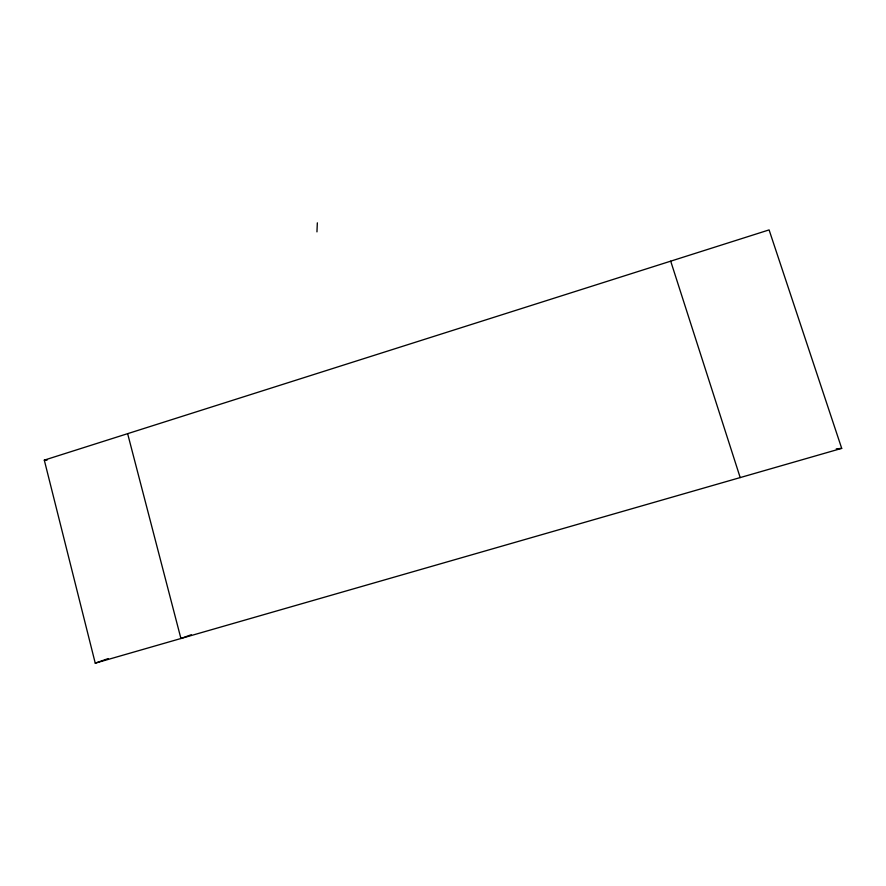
<?xml version="1.0" encoding="UTF-8"?>
<svg xmlns="http://www.w3.org/2000/svg" width="886" height="886" viewBox="0 0 886 886"><rect width="100%" height="100%" fill="white"/><g stroke="black" fill="none" stroke-linecap="round" stroke-linejoin="round"><path stroke-width="1.33" d="M316.955 231.877L317.343 222.84M191.265 634.73L180.921 638.507L127.639 433.664M95.245 663.16L841.7 448.371L769.092 229.906L44.3 460.133L95.245 663.16L108.214 658.575M836.262 448.837L841.7 448.371M44.3 460.133L47.058 460.155M670.702 261.16L740.187 477.576"/></g></svg>
